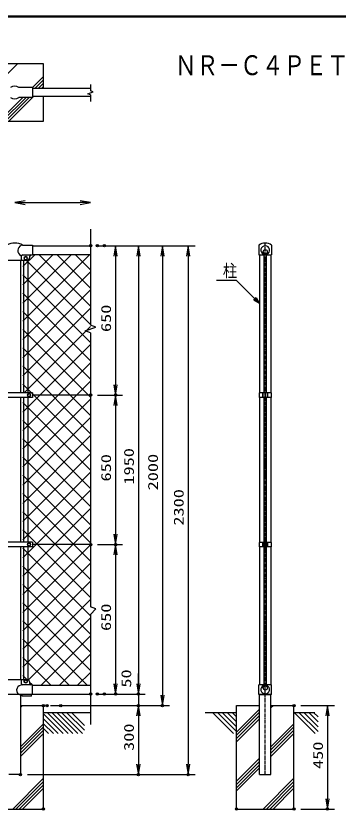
# Model space of a CAD drawing. Units: millimetres, scale not verified. Extents: x -4425 to 4425, y -3150 to 3150.
# Drawn here: x -1626 to -224, y -542 to 2925 of the extents above; entities that cross this region are included whole.
import ezdxf
from ezdxf.enums import TextEntityAlignment as Align

# ---------------------------------------------------------------- set-up
doc = ezdxf.new("R2010")
doc.units = ezdxf.units.MM
doc.header["$LTSCALE"] = 20
doc.header["$PDMODE"] = 32
doc.header["$PDSIZE"] = 10
doc.linetypes.add('USER1', pattern=[1.125, 0.75, -0.125, 0.125, -0.125])
for name, color, linetype, lineweight in [('0-3_1', 7, 'Continuous', 25), ('0-4_0', 7, 'Continuous', 25), ('0-5_11', 4, 'Continuous', 25), ('0-6_13', 7, 'Continuous', 25), ('0-8_EXTCNT-L', 1, 'Continuous', 25), ('0-A_CENTLN-L', 2, 'USER1', 25), ('0-C_WAKU', 7, 'Continuous', 25), ('0-D_D-TTL-TXT', 7, 'Continuous', 25)]:
    doc.layers.add(name, color=color, linetype=linetype, lineweight=lineweight)
doc.layers.add('0-9_DEFPOINTS', color=7, linetype='Continuous')
doc.styles.add('ＭＳ ゴシック', font='')
doc.styles.get('ＭＳ ゴシック').set_extended_font_data('MS Gothic')

# ---------------------------------------------------------------- blocks, each defined once
blk = doc.blocks.new('C2')
at = {"layer": '0-5_11'}
blk.add_line((74009, 72755.4), (75836.8, 70927.7), dxfattribs=at)
blk = doc.blocks.new('C3')
at = {"layer": '0-5_11'}
blk.add_line((74433.3, 72755.4), (76098.1, 71090.7), dxfattribs=at)
blk = doc.blocks.new('C4')
at = {"layer": '0-5_11'}
blk.add_line((74857.6, 72755.4), (76098.1, 71514.9), dxfattribs=at)
blk = doc.blocks.new('C5')
at = {"layer": '0-5_11'}
blk.add_line((75281.8, 72755.4), (76098.1, 71939.2), dxfattribs=at)
blk = doc.blocks.new('C6')
at = {"layer": '0-5_11'}
blk.add_line((75706.1, 72755.4), (76098.1, 72363.5), dxfattribs=at)
blk = doc.blocks.new('DARROWS')
at = {"layer": '0-4_0', "color": 2}
blk.add_line((0, 0), (-19.982, 0), dxfattribs=at)
blk.add_lwpolyline([(-20, -3.333), (0, 0), (-20, 3.333)], dxfattribs=at)
blk = doc.blocks.new('C22')
at = {"layer": '0-5_11'}
blk.add_line((54744.8, 72755.4), (56298.1, 71202.2), dxfattribs=at)
blk = doc.blocks.new('C21')
at = {"layer": '0-5_11'}
blk.add_line((54320.6, 72755.4), (56148.3, 70927.7), dxfattribs=at)
blk = doc.blocks.new('C20')
at = {"layer": '0-5_11'}
blk.add_line((53896.3, 72755.4), (55724.1, 70927.7), dxfattribs=at)
blk = doc.blocks.new('C19')
at = {"layer": '0-5_11'}
blk.add_line((53472, 72755.4), (55299.8, 70927.7), dxfattribs=at)
blk = doc.blocks.new('C18')
at = {"layer": '0-5_11'}
blk.add_line((53047.8, 72755.4), (54875.5, 70927.7), dxfattribs=at)
blk = doc.blocks.new('C23')
at = {"layer": '0-5_11'}
blk.add_line((55169.1, 72755.4), (56298.1, 71626.5), dxfattribs=at)

msp = doc.modelspace()

# ---------------------------------------------------------------- linework, layer by layer
at = {"layer": '0-3_1', "color": 4}
for p, q in [((-1726.69, 2609.91), (-1619.19, 2717.41)), ((-1552.99, 2613.91), (-1505.91, 2660.98)), ((-1542.85, 2609.91), (-1505.91, 2646.84)), ((-1528.7, 2609.91), (-1505.91, 2632.7)), ((-1514.56, 2609.91), (-1505.91, 2618.56)), ((-1300.91, 2627.56), (-1300.91, 2598.9)), ((-1699.49, 2467.41), (-1595.99, 2570.91)), ((-1685.35, 2467.41), (-1581.85, 2570.91)), ((-1671.2, 2467.41), (-1567.7, 2570.91)), ((-1657.06, 2467.41), (-1549.56, 2574.91)), ((-1300.91, 2581.8), (-1312.66, 2586.08)), ((-1300.91, 2581.8), (-1300.91, 2553.15)), ((-1300.91, 1997.77), (-1300.91, 1580.49)), ((-1324.41, 1554.84), (-1277.42, 1571.94)), ((-1277.42, 1571.94), (-1300.91, 1580.49)), ((-1300.91, 1546.29), (-1324.41, 1554.84)), ((-1300.91, 1546.29), (-1300.91, 355.49)), ((-1277.42, 346.94), (-1300.91, 355.49)), ((-1300.91, 321.29), (-1300.91, -156.71)), ((-1605.91, -83.27), (-1596.76, -74.11)), ((-1605.91, -83.27), (-1596.76, -74.11)), ((-665.91, -189.41), (-565.91, -89.41)), ((-665.91, -203.55), (-565.91, -103.55)), ((-515.91, -83.27), (-506.76, -74.11)), ((-665.91, -217.7), (-565.91, -117.7)), ((-665.91, -231.84), (-565.91, -131.84)), ((-1605.91, -252.97), (-1505.91, -152.97)), ((-1605.91, -267.12), (-1505.91, -167.11)), ((-515.91, -252.97), (-415.91, -152.97)), ((-515.91, -267.11), (-415.91, -167.11)), ((-1605.91, -281.26), (-1505.91, -181.26)), ((-1605.91, -295.4), (-1505.91, -195.4)), ((-515.91, -281.26), (-415.91, -181.26)), ((-515.91, -295.4), (-415.91, -195.4)), ((-665.91, -402.97), (-565.91, -302.97)), ((-665.91, -417.12), (-565.91, -317.11)), ((-665.91, -431.26), (-565.91, -331.26)), ((-665.91, -445.4), (-565.91, -345.4)), ((-1639.54, -524.11), (-1505.91, -390.49)), ((-1625.4, -524.11), (-1505.91, -404.63)), ((-549.54, -524.11), (-415.91, -390.49)), ((-535.4, -524.11), (-415.91, -404.63)), ((-1611.25, -524.11), (-1505.91, -418.77)), ((-1597.11, -524.11), (-1505.91, -432.91)), ((-521.25, -524.11), (-415.91, -418.77)), ((-507.11, -524.11), (-415.91, -432.91))]:
    msp.add_line(p, q, dxfattribs=at)
at = {"layer": '0-3_1'}
for p, q in [((-1552.91, 2613.91), (-1613.13, 2613.91)), ((-1552.91, 2613.91), (-1552.91, 2570.91)), ((-1300.91, 2609.91), (-1552.91, 2609.91)), ((-1552.91, 2570.91), (-1613.13, 2570.91)), ((-1300.91, 2574.91), (-1552.91, 2574.91)), ((-1552.92, 1925.89), (-1300.91, 1925.89)), ((-513.41, 1928.39), (-513.41, 1885.39)), ((-1602.91, 1878.39), (-1602.91, 1863.39)), ((-1565.91, 1878.39), (-1565.91, 1873.39)), ((-1552.92, 1887.89), (-1300.91, 1887.89)), ((-565.91, 1885.39), (-565.91, 1285.7)), ((-546.38, 1891.75), (-551.5, 1896.87)), ((-545.91, 1285.7), (-545.91, 1892.01)), ((-535.91, 1285.7), (-535.91, 1892.01)), ((-535.91, 1885.39), (-513.41, 1885.39)), ((-515.91, 1885.39), (-515.91, 1285.7)), ((-1685.97, 1863.39), (-1575.86, 1863.39)), ((-1685.91, 1863.39), (-1575.91, 1863.39)), ((-1605.91, 1863.39), (-1605.91, 1285.89)), ((-1605.91, 1265.89), (-1605.91, 635.89)), ((-1300.91, 1275.89), (-1552.92, 1275.89)), ((-565.91, 1266.08), (-565.91, 635.7)), ((-545.91, 9.77), (-545.91, 1266.08)), ((-535.91, 9.77), (-535.91, 1266.08)), ((-515.91, 1266.08), (-515.91, 635.7)), ((-1300.91, 625.89), (-1552.92, 625.89)), ((-1605.91, 615.89), (-1605.91, 38.39)), ((-565.91, 616.08), (-565.91, 16.39)), ((-515.91, 616.08), (-515.91, 16.39)), ((-1575.91, 38.39), (-1685.91, 38.39)), ((-1602.91, 38.39), (-1602.91, 23.39)), ((-1565.91, 28.39), (-1565.91, 23.39)), ((-1552.92, 13.89), (-1300.91, 13.89)), ((-568.41, -26.61), (-568.41, 16.39)), ((-545.91, 16.39), (-568.41, 16.39)), ((-546.45, 10.14), (-551.57, 5.02)), ((-535.45, 10.03), (-530.33, 4.91)), ((-1605.91, -26.61), (-1605.91, -374.11)), ((-1597.92, -33.61), (-1597.92, -26.61)), ((-1590.28, -33.61), (-1597.92, -33.61)), ((-1557.92, -33.61), (-1596.91, -33.61)), ((-1557.92, -33.61), (-1557.92, -26.61)), ((-1552.92, -24.11), (-1300.91, -24.11)), ((-513.41, -26.61), (-568.41, -26.61)), ((-565.91, -374.11), (-565.91, -26.61)), ((-565.91, -26.61), (-515.91, -26.61)), ((-515.91, -374.11), (-515.91, -26.61)), ((-1605.91, -74.11), (-1505.91, -74.11)), ((-665.91, -74.11), (-565.91, -74.11)), ((-665.91, -524.11), (-665.91, -74.11)), ((-515.91, -74.11), (-415.91, -74.11)), ((-415.91, -524.11), (-415.91, -74.11)), ((-565.91, -374.11), (-515.91, -374.11)), ((-665.91, -524.11), (-415.91, -524.11))]:
    msp.add_line(p, q, dxfattribs=at)
for points in [[(-1505.91, 2609.91), (-1505.91, 2717.41), (-1755.91, 2717.41), (-1755.91, 2609.91)], [(-1755.91, 2467.41), (-1505.91, 2467.41), (-1505.91, 2574.91)], [(-568.41, 1928.39), (-568.41, 1885.39), (-545.91, 1885.39)], [(-513.41, -26.61), (-513.41, 16.39), (-535.91, 16.39)], [(-1755.91, -524.11), (-1505.91, -524.11), (-1505.91, -74.11)]]:
    msp.add_lwpolyline(points, dxfattribs=at)
at = {"layer": '0-3_1', "color": 4}
for points in [[(-1312.66, 2586.08), (-1289.17, 2594.63), (-1300.91, 2598.9)], [(-565.91, 1675.02), (-665.91, 1775.02), (-752.31, 1775.02)], [(-583.06, 1697.47), (-575.81, 1684.92), (-588.36, 1692.16)]]:
    msp.add_lwpolyline(points, dxfattribs=at)
at = {"layer": '0-3_1'}
for points in [[(-1582.92, 1878.4), (-1589.42, 1874.64), (-1589.42, 1867.14), (-1582.92, 1863.38), (-1576.42, 1867.14), (-1576.42, 1874.64)], [(-1582.92, 23.39), (-1589.42, 27.14), (-1589.42, 34.64), (-1582.92, 38.4), (-1576.42, 34.64), (-1576.42, 27.14)]]:
    msp.add_lwpolyline(points, close=True, dxfattribs=at)
at = {"layer": '0-3_1', "color": 4}
msp.add_lwpolyline([(-580.41, 1700.12), (-565.91, 1675.02), (-591.02, 1689.51)], close=True, dxfattribs=at)
at = {"layer": '0-3_1'}
for centre, radius in [((-540.91, 1899.49), 9), ((-540.91, 1899.49), 9), ((-1582.92, 1870.89), 6.5), ((-1582.92, 30.89), 6.5), ((-540.91, 2.29), 9), ((-540.91, 2.29), 9)]:
    msp.add_circle(centre, radius, dxfattribs=at)
for centre, radius, start, end in [((-1630.91, 2592.41), 27.9, 50.40737, 129.59256), ((-1630.91, 2592.41), 27.9, 230.40744, 309.59262), ((-1594.14, 1904.63), 23.62, 110.71131, 242.59012), ((-540.91, 1890.87), 46.52, 53.75964, 126.24247), ((-540.89, 1906.36), 19, 292.92938, 245.65717), ((-1595.91, 1878.39), 7, 90, 180), ((-1575.91, 1873.39), 10, 270, 0), ((-1558.91, 1878.39), 7, 90, 180), ((-547.89, 1890.88), 2, 245.55466, 10.65671), ((-533.89, 1890.87), 2, 169.34322, 276.63275), ((-1575.91, 28.39), 10, 0, 90), ((-1600.76, -7.13), 21.8, 98.96718, 253.42868), ((-1595.91, 23.39), 7, 180, 270), ((-1558.91, 23.39), 7, 180, 270), ((-540.94, -4.58), 19, 112.92847, 65.65711), ((-547.94, 10.91), 2, 349.34329, 96.63318), ((-533.94, 10.9), 2, 65.55457, 190.65678)]:
    msp.add_arc(centre, radius, start, end, dxfattribs=at)
at = {"layer": '0-4_0', "color": 2}
for p, q in [((-1585.91, 2113.12), (-1345.91, 2113.12)), ((-1092.82, 1880.89), (-1092.82, 20.89)), ((-988.19, 1880.89), (-988.19, -29.11)), ((-1092.82, 20.89), (-1092.82, 65.89)), ((-1092.82, -24.11), (-1092.82, -74.11)), ((-1092.82, -119.11), (-1092.82, -164.11)), ((-270.24, -119.11), (-270.24, -479.11))]:
    msp.add_line(p, q, dxfattribs=at)
at = {"layer": '0-4_0', "color": 1}
for p, q in [((-1240.91, 1925.89), (-958.19, 1925.89)), ((-1240.91, 1925.89), (-1062.82, 1925.89)), ((-1240.91, -24.11), (-1062.82, -24.11)), ((-1210.91, -24.11), (-1062.82, -24.11)), ((-1460.91, -74.11), (-958.19, -74.11)), ((-1400.91, -74.11), (-1062.82, -74.11)), ((-385.91, -74.11), (-240.24, -74.11)), ((-385.91, -524.11), (-240.24, -524.11))]:
    msp.add_line(p, q, dxfattribs=at)
at = {"layer": '0-4_0'}
for p, q in [((-1595.42, 1834.8), (-1542.33, 1887.89)), ((-1595.42, 1755.61), (-1463.13, 1887.89)), ((-1595.42, 1676.41), (-1383.94, 1887.89)), ((-1595.42, 1597.21), (-1304.74, 1887.89)), ((-1300.91, 1662.53), (-1526.27, 1887.89)), ((-1300.91, 1741.73), (-1447.07, 1887.89)), ((-1300.91, 1820.92), (-1367.88, 1887.89)), ((-1300.91, 1583.33), (-1580.97, 1863.39)), ((-1595.42, 1518.02), (-1300.91, 1812.52)), ((-1300.91, 1504.14), (-1595.42, 1798.64)), ((-1595.42, 1438.82), (-1300.91, 1733.32)), ((-1300.91, 1424.94), (-1595.42, 1719.44)), ((-1595.42, 1359.63), (-1300.91, 1654.13)), ((-1300.91, 1345.75), (-1595.42, 1640.25)), ((-1300.91, 1266.55), (-1595.42, 1561.05)), ((-1589.96, 1285.89), (-1300.91, 1574.93)), ((-1595.42, 1201.23), (-1300.91, 1495.74)), ((-1300.91, 1187.35), (-1595.42, 1481.86)), ((-1595.42, 1122.04), (-1300.91, 1416.54)), ((-1300.91, 1108.16), (-1595.42, 1402.66)), ((-1595.42, 1042.84), (-1300.91, 1337.35)), ((-1300.91, 1028.96), (-1595.42, 1323.46)), ((-1595.42, 963.65), (-1300.91, 1258.15)), ((-1300.91, 949.77), (-1595.42, 1244.27)), ((-1595.42, 884.45), (-1300.91, 1178.95)), ((-1300.91, 870.57), (-1595.42, 1165.07)), ((-1595.42, 805.26), (-1300.91, 1099.76)), ((-1300.91, 791.37), (-1595.42, 1085.88)), ((-1595.42, 726.06), (-1300.91, 1020.56)), ((-1300.91, 712.18), (-1595.42, 1006.68)), ((-1595.42, 646.86), (-1300.91, 941.37)), ((-1300.91, 632.98), (-1595.42, 927.48)), ((-1595.42, 567.67), (-1300.91, 862.17)), ((-1300.91, 553.79), (-1595.42, 848.29)), ((-1595.42, 488.47), (-1300.91, 782.97)), ((-1300.91, 474.59), (-1595.42, 769.09)), ((-1595.42, 409.28), (-1300.91, 703.78)), ((-1300.91, 395.39), (-1595.42, 689.9)), ((-1595.42, 330.08), (-1300.91, 624.58)), ((-1300.91, 316.2), (-1595.42, 610.7)), ((-1595.42, 250.88), (-1300.91, 545.39)), ((-1300.91, 237), (-1595.42, 531.5)), ((-1595.42, 171.69), (-1300.91, 466.19)), ((-1300.91, 157.81), (-1595.42, 452.31)), ((-1595.42, 92.49), (-1300.91, 386.99)), ((-1300.91, 78.61), (-1595.42, 373.11)), ((-1315.39, 13.89), (-1595.42, 293.92)), ((-1571.4, 37.31), (-1300.91, 307.8)), ((-1394.58, 13.89), (-1595.42, 214.72)), ((-1515.63, 13.89), (-1300.91, 228.6)), ((-1436.43, 13.89), (-1300.91, 149.41)), ((-1473.78, 13.89), (-1595.42, 135.53)), ((-1357.24, 13.89), (-1300.91, 70.21)), ((-1577.47, 38.39), (-1595.42, 56.33)), ((-1555.47, 16.39), (-1565.91, 26.83))]:
    msp.add_line(p, q, dxfattribs=at)
at = {"layer": '0-5_11', "color": 7}
for p, q in [((-1505.91, -104.11), (-1300.91, -104.11)), ((-802.99, -104.11), (-665.91, -104.11)), ((-415.91, -104.11), (-325.46, -104.11))]:
    msp.add_line(p, q, dxfattribs=at)
at = {"layer": '0-5_11'}
for p, q in [((-1505.11, -110.65), (-1420.25, -195.5)), ((-1505.11, -131.86), (-1441.47, -195.5)), ((-1505.11, -153.07), (-1462.68, -195.5)), ((-1505.11, -174.29), (-1483.89, -195.5))]:
    msp.add_line(p, q, dxfattribs=at)
at = {"layer": '0-6_13'}
for p, q in [((-1595.91, 1885.39), (-1552.92, 1885.39)), ((-1592.42, 1863.39), (-1592.42, 1285.89)), ((-1573.42, 1863.39), (-1573.42, 1285.89)), ((-1552.92, 1285.89), (-1708.91, 1285.89)), ((-1552.92, 1285.89), (-1552.92, 1265.89)), ((-550.68, 1285.7), (-550.68, 1266.08)), ((-550.68, 1268.53), (-550.68, 1283.25)), ((-540.87, 1285.7), (-540.87, 1266.08)), ((-531.06, 1285.7), (-531.06, 1266.08)), ((-531.05, 1268.53), (-531.05, 1283.25)), ((-513.89, 1266.08), (-513.89, 1285.7)), ((-1552.92, 1265.89), (-1708.91, 1265.89)), ((-1592.42, 1265.89), (-1592.42, 635.89)), ((-1573.42, 1265.89), (-1573.43, 635.89)), ((-1552.92, 635.89), (-1708.91, 635.89)), ((-1568.42, 633.39), (-1574.92, 629.64)), ((-1574.92, 629.64), (-1574.92, 622.13)), ((-1561.92, 629.64), (-1568.42, 633.39)), ((-1561.92, 622.13), (-1561.92, 629.64)), ((-1552.92, 635.89), (-1552.92, 615.89)), ((-550.68, 635.7), (-550.68, 616.08)), ((-550.68, 618.53), (-550.68, 633.25)), ((-540.87, 635.7), (-540.87, 616.08)), ((-531.06, 635.7), (-531.06, 616.08)), ((-531.05, 618.53), (-531.05, 633.25)), ((-513.89, 616.08), (-513.89, 635.7)), ((-1552.92, 615.89), (-1708.91, 615.89)), ((-1592.42, 615.89), (-1592.42, 38.39)), ((-1574.92, 622.13), (-1568.42, 618.38)), ((-1573.43, 615.89), (-1573.44, 38.07)), ((-1568.42, 618.38), (-1561.92, 622.13)), ((-1552.92, 16.39), (-1602.91, 16.39)), ((-1552.92, -26.61), (-1552.92, 16.39)), ((-1552.92, -26.61), (-1596.91, -26.61))]:
    msp.add_line(p, q, dxfattribs=at)
for points in [[(-1596.91, 1928.39), (-1552.92, 1928.39), (-1552.92, 1885.39)], [(-513.89, 1285.7), (-567.84, 1285.7), (-567.84, 1266.08)], [(-513.89, 1266.08), (-538.41, 1266.08), (-567.84, 1266.08)], [(-513.89, 635.7), (-567.84, 635.7), (-567.84, 616.08)], [(-513.89, 616.08), (-538.41, 616.08), (-567.84, 616.08)], [(-1590.28, -26.61), (-1708.91, -26.61), (-1708.91, 16.39)]]:
    msp.add_lwpolyline(points, dxfattribs=at)
msp.add_lwpolyline([(-1568.42, 1283.39), (-1574.92, 1279.64), (-1574.92, 1272.13), (-1568.42, 1268.38), (-1561.92, 1272.13), (-1561.92, 1279.64)], close=True, dxfattribs=at)
for centre in [(-1568.42, 1275.89), (-1568.42, 625.89)]:
    msp.add_circle(centre, 6.5, dxfattribs=at)
msp.add_arc((-1630.91, 1868.67), 68.72, 60.347, 119.65305, dxfattribs=at)
at = {"layer": '0-8_EXTCNT-L'}
for p, q in [((-1270.91, 1925.89), (-1162.32, 1925.89)), ((-1210.91, 1925.89), (-846.22, 1925.89)), ((-1270.91, 1275.89), (-1162.32, 1275.89)), ((-1270.91, 1275.89), (-1162.32, 1275.89)), ((-1270.91, 625.89), (-1162.32, 625.89)), ((-1270.91, 625.89), (-1162.32, 625.89)), ((-1270.91, -24.11), (-1162.32, -24.11)), ((-1475.91, -74.11), (-1062.85, -74.11)), ((-1575.91, -374.11), (-846.22, -374.11)), ((-1575.91, -374.11), (-1062.85, -374.11))]:
    msp.add_line(p, q, dxfattribs=at)
at = {"layer": '0-8_EXTCNT-L', "color": 2}
for p, q in [((-1192.32, 1880.89), (-1192.32, 1320.89)), ((-876.22, 1880.89), (-876.22, -329.11)), ((-1192.32, 1230.89), (-1192.32, 670.89)), ((-1192.32, 580.89), (-1192.32, 20.89)), ((-1092.85, -119.11), (-1092.85, -329.11))]:
    msp.add_line(p, q, dxfattribs=at)
at = {"layer": '0-8_EXTCNT-L', "color": 4}
for p, q in [((-1277.42, 346.94), (-1300.91, 321.29)), ((-1605.91, -374.11), (-1656.71, -374.11))]:
    msp.add_line(p, q, dxfattribs=at)
at = {"layer": '0-9_DEFPOINTS'}
for p in [(-1300.91, 1925.89), (-1270.91, 1925.89), (-1240.91, 1925.89), (-1300.91, 1275.89), (-1192.32, 1275.89), (-1300.91, 625.89), (-1192.32, 625.89), (-1300.91, -24.11), (-1270.91, -24.11), (-1240.91, -24.11), (-1192.32, -24.11), (-1092.82, -24.11), (-1505.91, -74.11), (-1490.91, -74.11), (-1430.91, -74.11), (-1092.82, -74.11), (-988.19, -74.11), (-415.91, -74.11), (-1605.91, -374.11), (-1092.85, -374.11), (-876.22, -374.11), (-1505.91, -524.11), (-665.91, -524.11), (-415.91, -524.11), (-270.24, -524.11)]:
    msp.add_point(p, dxfattribs=at)
at = {"layer": '0-A_CENTLN-L'}
for p, q in [((-540.91, 915.7), (-540.91, 1937.01)), ((-540.91, -35.23), (-540.91, 986.08)), ((-540.91, -374.11), (-540.91, 18.39))]:
    msp.add_line(p, q, dxfattribs=at)
at = {"layer": '0-C_WAKU'}
msp.add_line((-4047.95, 2923), (4198.05, 2923), dxfattribs=at)
msp.add_lwpolyline([(-4049.95, 2925), (4200.05, 2925), (4200.05, -2925), (-4049.95, -2925)], close=True, dxfattribs=at)
msp.add_lwpolyline([(-4045.95, -2921), (-4045.95, 2921), (4196.05, 2921)], dxfattribs=at)

# ---------------------------------------------------------------- block references
at = {"layer": '0-4_0', "xscale": 2.25, "yscale": 2.25}
for p, rotation in [((-1630.91, 2113.12), 180), ((-1092.82, 1925.89), 90), ((-988.19, 1925.89), 90), ((-1092.82, -24.11), 270), ((-1092.82, -24.11), 270), ((-988.19, -74.11), 270), ((-1092.82, -74.11), 90), ((-270.24, -74.11), 90), ((-270.24, -524.11), 270)]:
    msp.add_blockref('DARROWS', p, dxfattribs=dict(at, rotation=rotation))
at = {"layer": '0-4_0'}
for name, p, xscale, yscale in [('DARROWS', (-1300.91, 2113.12), 2.25, 2.25), ('C18', (-4142.82, -3741.88), 0.05, 0.05), ('C19', (-4142.82, -3741.88), 0.05, 0.05), ('C20', (-4142.82, -3741.88), 0.05, 0.05), ('C21', (-4142.82, -3741.88), 0.05, 0.05), ('C22', (-4142.82, -3741.88), 0.05, 0.05), ('C23', (-4142.82, -3741.88), 0.05, 0.05), ('C2', (-4470.82, -3741.88), 0.05, 0.05), ('C3', (-4470.82, -3741.88), 0.05, 0.05), ('C4', (-4470.82, -3741.88), 0.05, 0.05), ('C5', (-4470.82, -3741.88), 0.05, 0.05), ('C6', (-4470.82, -3741.88), 0.05, 0.05), ('C2', (-4115.82, -3741.88), 0.05, 0.05), ('C3', (-4115.82, -3741.88), 0.05, 0.05), ('C4', (-4115.82, -3741.88), 0.05, 0.05), ('C5', (-4115.82, -3741.88), 0.05, 0.05), ('C6', (-4115.82, -3741.88), 0.05, 0.05)]:
    msp.add_blockref(name, p, dxfattribs=dict(at, xscale=xscale, yscale=yscale))
at = {"layer": '0-8_EXTCNT-L', "xscale": 2.25, "yscale": 2.25}
for p, rotation in [((-1192.32, 1925.89), 90), ((-876.22, 1925.89), 90), ((-1192.32, 1275.89), 270), ((-1192.32, 1275.89), 90), ((-1192.32, 625.89), 270), ((-1192.32, 625.89), 90), ((-1192.32, -24.11), 270), ((-1092.85, -74.11), 90), ((-1092.85, -374.11), 270), ((-876.22, -374.11), 270)]:
    msp.add_blockref('DARROWS', p, dxfattribs=dict(at, rotation=rotation))

# ---------------------------------------------------------------- texts
at = {"layer": '0-3_1', "color": 4, "style": 'ＭＳ ゴシック', "width": 0.85}
msp.add_text('柱', height=54.12, dxfattribs=at).set_placement((-725.61, 1773.11), align=Align.BOTTOM_LEFT)
at = {"layer": '0-4_0', "color": 3, "style": 'ＭＳ ゴシック', "width": 1.35}
for s, p in [('1950', (-1099.49, 886.76)), ('2000', (-994.87, 861.76)), ('50', (-1111.06, 3.83)), ('450', (-276.91, -349.74))]:
    msp.add_text(s, height=43.26, rotation=90, dxfattribs=at).set_placement(p, align=Align.BOTTOM_LEFT)
at = {"layer": '0-8_EXTCNT-L', "color": 3, "style": 'ＭＳ ゴシック', "width": 1.35}
for s, p in [('650', (-1198.99, 1550.26)), ('650', (-1198.99, 900.26)), ('2300', (-882.9, 708.39)), ('650', (-1198.99, 250.26)), ('300', (-1099.53, -271.36))]:
    msp.add_text(s, height=43.26, rotation=90, dxfattribs=at).set_placement(p, align=Align.BOTTOM_LEFT)
at = {"layer": '0-D_D-TTL-TXT', "style": 'ＭＳ ゴシック', "width": 0.8}
msp.add_text('ＮＲ－Ｃ４ＰＥＴ型 Ｈ２０００', height=86.59, dxfattribs=at).set_placement((-933.95, 2641.4), align=Align.BOTTOM_LEFT)

doc.saveas('drawing.dxf')
